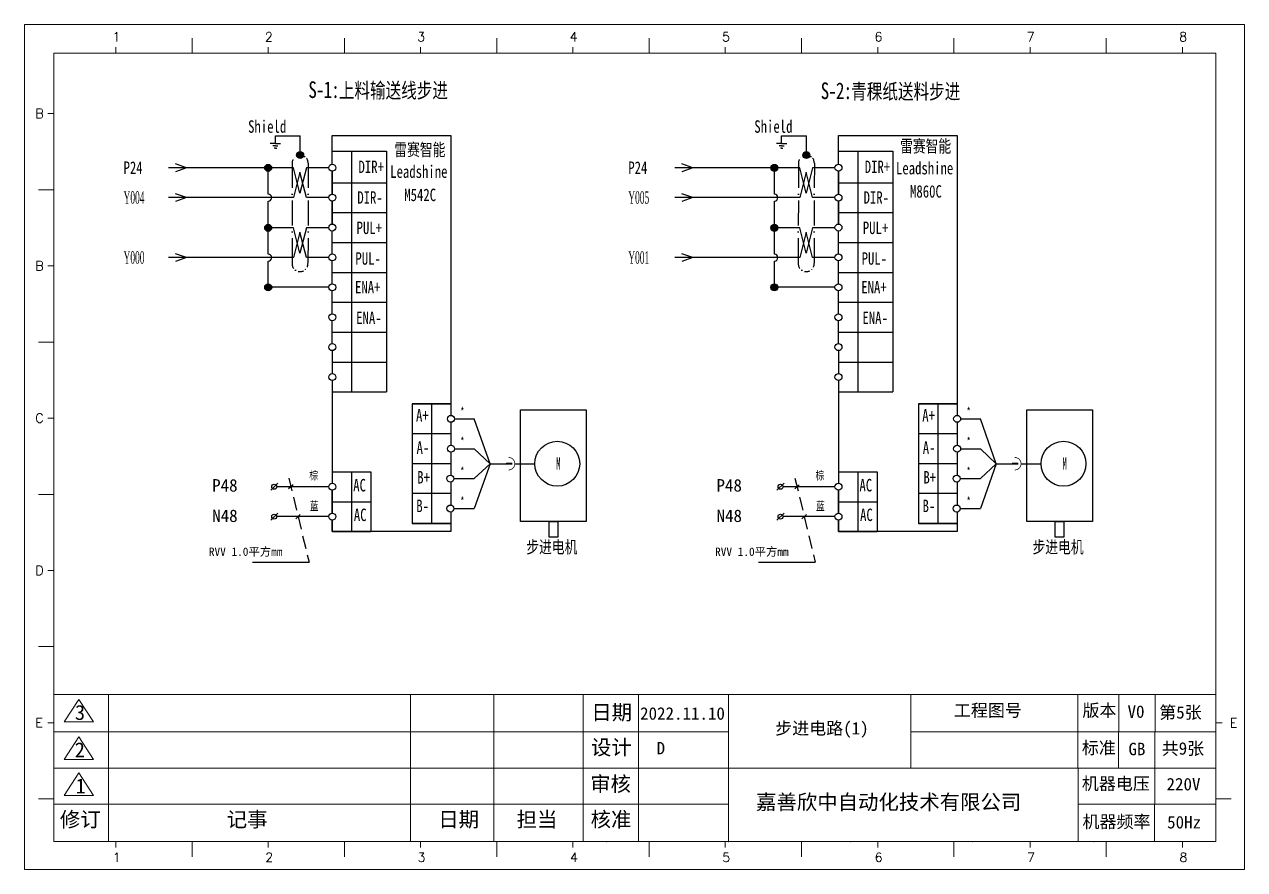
# Model space of a CAD drawing. Header units: millimetres. Extents: x 40430 to 48442, y -3636 to 4180.
# Drawn here: x 42019 to 42606, y -340 to 67 of the extents above; entities that cross this region are included whole.
import ezdxf
from ezdxf.enums import TextEntityAlignment as Align

# ---------------------------------------------------------------- set-up
doc = ezdxf.new("R2010")
doc.units = ezdxf.units.MM
for name, pattern in [('ACAD_ISO10W100', [18, 12, -3, 0, -3]), ('DASHDOTX2', [50.8, 25.4, -12.7, 0, -12.7]), ('HIDDEN', [9.525, 6.35, -3.175])]:
    doc.linetypes.add(name, pattern=pattern)
for name, color, linetype in [('ABDE_DENG', 4, 'Continuous'), ('ABDE_LIN', 1, 'Continuous'), ('WORD', 102, 'Continuous'), ('地线', 7, 'Continuous'), ('文本', 6, 'Continuous')]:
    doc.layers.add(name, color=color, linetype=linetype)
doc.styles.add('3.0Rockwell', font='ROCK.TTF', dxfattribs={"width": 0.75, "height": 3})
doc.styles.add('5.0宋体', font='', dxfattribs={"width": 0.75, "height": 5})
doc.styles.add('5.0罗马', font='times.ttf', dxfattribs={"width": 0.5, "height": 5})
doc.styles.add('SIMPLEX', font='SIMPLEX')
doc.styles.get("Standard").update_dxf_attribs({"font": ''})
doc.styles.add('SYS', font='romans.shx', dxfattribs={"width": 0.7})
doc.styles.get('5.0宋体').set_extended_font_data('SimSun')
doc.styles.get('Standard').set_extended_font_data('SimSun')

# ---------------------------------------------------------------- blocks, each defined once
blk = doc.blocks.new('S_110')
at = {"color": 3, "linetype": 'Continuous', "const_width": 0.3}
blk.add_lwpolyline([(-2.5, -2.5, -1), (2.5, -2.5, -1)], format="xyb", dxfattribs=at)
at = {"color": 3, "linetype": 'Continuous'}
blk.add_lwpolyline([(0, 0), (0, 2.73)], dxfattribs=at)
for points, const_width in [([(0, -3.56), (0, -1.06)], 0.9), ([(0, -5.23), (0, -2.5)], 0.3)]:
    blk.add_lwpolyline(points, dxfattribs=dict(at, const_width=const_width))
at = {"style": 'SYS', "width": 0.7, "flags": 1}
for tag in ['XYVALUE', 'VALUE']:
    blk.add_attdef(tag, text='', height=0.02, dxfattribs=at).set_placement((0.11, 5.73), align=Align.MIDDLE)
blk = doc.blocks.new('插头和插座')
at = {"layer": 'ABDE_DENG', "linetype": 'Continuous', "rotation": 90}
blk.add_blockref('S_110', (-5.233, 0), dxfattribs=at)

msp = doc.modelspace()

# ---------------------------------------------------------------- hatches: boundary and pattern name
h = msp.add_hatch(color=256)
edge = h.paths.add_edge_path()
edge.add_arc((42151.23, 4.46), 1.68, 0, 360)
h = msp.add_hatch(color=256)
edge = h.paths.add_edge_path()
edge.add_arc((42394.89, 4.46), 1.68, 0, 360)
h = msp.add_hatch(color=256)
edge = h.paths.add_edge_path()
edge.add_arc((42135.85, -1.67), 1.68, 0, 360)
h = msp.add_hatch(color=256)
edge = h.paths.add_edge_path()
edge.add_arc((42379.51, -1.67), 1.68, 0, 360)
h = msp.add_hatch(color=256)
edge = h.paths.add_edge_path()
edge.add_arc((42135.85, -30.58), 1.68, 0, 360)
h = msp.add_hatch(color=256)
edge = h.paths.add_edge_path()
edge.add_arc((42379.51, -30.58), 1.68, 0, 360)
h = msp.add_hatch(color=256)
edge = h.paths.add_edge_path()
edge.add_arc((42135.85, -59.22), 1.68, 0, 360)
h = msp.add_hatch(color=256)
edge = h.paths.add_edge_path()
edge.add_arc((42379.51, -59.22), 1.68, 0, 360)

# ---------------------------------------------------------------- linework, layer by layer
at = {"color": 0, "lineweight": 9}
for p, q in [((42099.19, 53.49), (42099.19, 60.83)), ((42172.53, 53.49), (42172.53, 60.83)), ((42245.87, 53.49), (42245.87, 60.83)), ((42319.21, 53.49), (42319.21, 60.83)), ((42392.54, 53.49), (42392.54, 60.83)), ((42465.88, 53.49), (42465.88, 60.83)), ((42539.22, 53.49), (42539.22, 60.83)), ((42592.02, 53.49), (42032.66, 53.49)), ((42032.66, 53.49), (42032.66, -326.12)), ((42062.52, 53.49), (42062.52, 56.43)), ((42135.86, 53.49), (42135.86, 56.43)), ((42209.2, 53.49), (42209.2, 56.43)), ((42282.54, 53.49), (42282.54, 56.43)), ((42355.88, 53.49), (42355.88, 56.43)), ((42429.21, 53.49), (42429.21, 56.43)), ((42502.55, 53.49), (42502.55, 56.43)), ((42575.89, 53.49), (42575.89, 56.43)), ((42592.02, -326.12), (42592.02, 53.49)), ((42032.66, 24.42), (42029.73, 24.42)), ((42032.66, -12.25), (42025.33, -12.25)), ((42032.66, -48.92), (42029.73, -48.92)), ((42032.66, -85.59), (42025.33, -85.59)), ((42032.66, -122.26), (42029.73, -122.26)), ((42032.66, -158.93), (42025.33, -158.93)), ((42032.66, -195.59), (42029.73, -195.59)), ((42032.66, -232.26), (42025.33, -232.26)), ((42592.02, -237.32), (42592.02, -255.28)), ((42044.71, -257.69), (42037.61, -268.53)), ((42044.71, -257.69), (42051.82, -268.53)), ((42058.92, -255.31), (42058.92, -326.12)), ((42204.32, -255.31), (42204.32, -326.12)), ((42244.48, -255.31), (42244.48, -326.12)), ((42287.49, -255.31), (42592.02, -255.32)), ((42287.49, -255.31), (42287.49, -326.11)), ((42314.12, -255.32), (42314.12, -326.12)), ((42357.42, -255.32), (42357.42, -326.12)), ((42445.13, -255.24), (42445.13, -290.78)), ((42525.54, -255.24), (42525.76, -326.09)), ((42545.21, -255.36), (42545.17, -290.74)), ((42562.78, -255.24), (42562.5, -326.11)), ((42032.66, -268.93), (42029.73, -268.93)), ((42051.82, -268.53), (42037.61, -268.53)), ((42592.02, -268.93), (42594.96, -268.93)), ((42313.76, -273.31), (42032.66, -273.32)), ((42044.71, -275.7), (42037.61, -286.54)), ((42044.71, -275.7), (42051.82, -286.54)), ((42287.49, -273.31), (42357.42, -273.32)), ((42525.59, -273.32), (42445.13, -273.32)), ((42525.54, -273.32), (42592.02, -273.32)), ((42051.82, -286.54), (42037.61, -286.54)), ((42313.76, -290.71), (42032.66, -290.71)), ((42044.71, -293.1), (42037.61, -303.94)), ((42044.71, -293.1), (42051.82, -303.94)), ((42287.49, -290.71), (42357.42, -290.72)), ((42357.42, -290.72), (42592.02, -290.72)), ((42051.82, -303.94), (42037.61, -303.94)), ((42032.66, -305.6), (42025.33, -305.6)), ((42287.49, -308.11), (42032.66, -308.11)), ((42287.49, -308.11), (42357.4, -308.12)), ((42525.82, -308.12), (42592.02, -308.12)), ((42592.02, -305.6), (42599.36, -305.6)), ((42032.66, -326.12), (42592.02, -326.12)), ((42062.52, -326.12), (42062.52, -329.06)), ((42099.19, -326.12), (42099.19, -333.46)), ((42135.86, -326.12), (42135.86, -329.06)), ((42172.53, -326.12), (42172.53, -333.46)), ((42209.2, -326.12), (42209.2, -329.06)), ((42245.87, -326.12), (42245.87, -333.46)), ((42282.54, -326.12), (42282.54, -329.06)), ((42319.21, -326.12), (42319.21, -333.46)), ((42355.88, -326.12), (42355.88, -329.06)), ((42392.54, -326.12), (42392.54, -333.46)), ((42429.21, -326.12), (42429.21, -329.06)), ((42465.88, -326.12), (42465.88, -333.46)), ((42502.55, -326.12), (42502.55, -329.06)), ((42539.22, -326.12), (42539.22, -333.46)), ((42575.89, -326.12), (42575.89, -329.06))]:
    msp.add_line(p, q, dxfattribs=at)
at = {"linetype": 'DASHDOTX2', "ltscale": 0.2}
for p, q in [((42139.33, 10.03), (42139.33, 13.66)), ((42382.99, 10.03), (42382.99, 13.66))]:
    msp.add_line(p, q, dxfattribs=at)
for p, q in [((42139.33, 13.66), (42151.23, 13.66)), ((42151.23, 4.46), (42151.23, 13.66)), ((42382.99, 13.66), (42394.89, 13.66)), ((42394.89, 4.46), (42394.89, 13.66)), ((42096.56, -1.67), (42091.22, 0.19)), ((42340.22, -1.67), (42334.87, 0.19)), ((42148.1, -1.67), (42087.85, -1.67)), ((42096.56, -1.67), (42091.22, -3.53)), ((42135.85, -14.34), (42135.85, -1.67)), ((42165.01, -1.62), (42154.23, -1.62)), ((42166.69, -3.3), (42166.69, -14.34)), ((42391.76, -1.67), (42331.51, -1.67)), ((42340.22, -1.67), (42334.87, -3.53)), ((42379.51, -14.34), (42379.51, -1.67)), ((42408.66, -1.62), (42397.89, -1.62)), ((42410.34, -3.3), (42410.34, -14.34)), ((42126.84, -16.02), (42087.85, -16.02)), ((42096.56, -16.02), (42091.22, -14.16)), ((42096.56, -16.02), (42091.22, -17.88)), ((42148.06, -16.02), (42126.84, -16.02)), ((42165.01, -16.02), (42154.23, -16.02)), ((42370.49, -16.02), (42331.51, -16.02)), ((42340.22, -16.02), (42334.87, -14.16)), ((42340.22, -16.02), (42334.87, -17.88)), ((42391.72, -16.02), (42370.49, -16.02)), ((42408.66, -16.02), (42397.89, -16.02)), ((42135.85, -43.24), (42135.85, -17.7)), ((42166.69, -17.7), (42166.69, -28.74)), ((42379.51, -43.24), (42379.51, -17.7)), ((42410.34, -17.7), (42410.34, -28.74)), ((42148.1, -30.58), (42135.85, -30.58)), ((42165, -30.52), (42154.23, -30.52)), ((42391.75, -30.58), (42379.51, -30.58)), ((42408.66, -30.52), (42397.88, -30.52)), ((42126.83, -44.92), (42087.85, -44.92)), ((42096.56, -44.92), (42091.21, -43.06)), ((42096.56, -44.92), (42091.21, -46.78)), ((42148.06, -44.92), (42126.83, -44.92)), ((42135.85, -59.22), (42135.85, -46.6)), ((42165, -44.92), (42154.23, -44.92)), ((42370.49, -44.92), (42331.5, -44.92)), ((42340.22, -44.92), (42334.87, -43.06)), ((42340.22, -44.92), (42334.87, -46.78)), ((42391.71, -44.92), (42370.49, -44.92)), ((42379.51, -59.22), (42379.51, -46.6)), ((42408.66, -44.92), (42397.88, -44.92)), ((42223.8, -109.83), (42223.8, -120.87)), ((42467.46, -109.83), (42467.46, -120.87)), ((42225.48, -122.55), (42235.07, -122.55)), ((42242.65, -144.16), (42235.07, -122.55)), ((42469.14, -122.55), (42478.73, -122.55)), ((42486.31, -144.16), (42478.73, -122.55)), ((42223.8, -124.23), (42223.8, -135.27)), ((42467.46, -124.23), (42467.46, -135.27)), ((42225.48, -136.95), (42235.07, -136.95)), ((42235.07, -136.95), (42242.65, -144.16)), ((42469.14, -136.95), (42478.73, -136.95)), ((42478.73, -136.95), (42486.31, -144.16)), ((42242.65, -144.16), (42235.07, -151.35)), ((42242.65, -144.16), (42235.07, -165.75)), ((42242.65, -144.16), (42252.55, -144.16)), ((42257.84, -144.16), (42264.18, -144.16)), ((42486.31, -144.16), (42478.73, -151.35)), ((42486.31, -144.16), (42478.73, -165.75)), ((42486.31, -144.16), (42496.2, -144.16)), ((42501.49, -144.16), (42507.84, -144.16)), ((42225.48, -151.35), (42235.07, -151.35)), ((42469.14, -151.35), (42478.73, -151.35)), ((42225.48, -165.75), (42235.07, -165.75)), ((42469.14, -165.75), (42478.73, -165.75)), ((42128.25, -191.65), (42155.52, -191.65))]:
    msp.add_line(p, q)
at = {"color": 7, "ltscale": 0.1}
for p, q in [((42166.69, 6.41), (42175.98, 6.41)), ((42175.98, 6.41), (42192.82, 6.41)), ((42192.82, 6.41), (42192.82, -109.62)), ((42410.34, 6.41), (42419.63, 6.41)), ((42419.63, 6.41), (42436.47, 6.41)), ((42436.47, 6.41), (42436.47, -109.62)), ((42166.69, -8.82), (42192.82, -8.82)), ((42410.34, -8.82), (42436.47, -8.82)), ((42166.69, -23.22), (42192.82, -23.22)), ((42410.34, -23.22), (42436.47, -23.22)), ((42166.69, -37.62), (42192.82, -37.62)), ((42410.34, -37.62), (42436.47, -37.62)), ((42166.69, -52.02), (42192.82, -52.02)), ((42410.34, -52.02), (42436.47, -52.02)), ((42166.69, -66.42), (42192.82, -66.42)), ((42410.34, -66.42), (42436.47, -66.42)), ((42166.69, -80.82), (42192.82, -80.82)), ((42410.34, -80.82), (42436.47, -80.82)), ((42166.69, -89.7), (42166.69, -100.74)), ((42410.34, -89.7), (42410.34, -100.74)), ((42166.69, -95.22), (42192.82, -95.22)), ((42410.34, -95.22), (42436.47, -95.22)), ((42166.69, -104.1), (42166.69, -153.57)), ((42410.34, -104.1), (42410.34, -153.57)), ((42166.69, -109.62), (42192.82, -109.62)), ((42410.34, -109.62), (42436.47, -109.62)), ((42223.8, -115.35), (42205.22, -115.35)), ((42205.22, -115.35), (42205.22, -129.75)), ((42205.22, -115.35), (42214.51, -115.35)), ((42214.51, -115.35), (42214.51, -129.75)), ((42214.51, -115.35), (42223.8, -115.35)), ((42467.46, -115.35), (42448.87, -115.35)), ((42448.87, -115.35), (42448.87, -129.75)), ((42448.87, -115.35), (42458.17, -115.35)), ((42458.17, -115.35), (42458.17, -129.75)), ((42458.17, -115.35), (42467.46, -115.35)), ((42223.8, -129.75), (42205.22, -129.75)), ((42205.22, -129.75), (42205.22, -144.16)), ((42214.51, -129.75), (42214.51, -144.16)), ((42467.46, -129.75), (42448.87, -129.75)), ((42448.87, -129.75), (42448.87, -144.16)), ((42458.17, -129.75), (42458.17, -144.16)), ((42223.8, -144.16), (42205.22, -144.16)), ((42205.22, -144.16), (42205.22, -158.55)), ((42214.51, -144.16), (42214.51, -158.55)), ((42467.46, -144.16), (42448.87, -144.16)), ((42448.87, -144.16), (42448.87, -158.55)), ((42458.17, -144.16), (42458.17, -158.55)), ((42166.69, -148.05), (42185.27, -148.05)), ((42175.98, -148.05), (42175.98, -176.85)), ((42185.27, -148.05), (42185.27, -176.85)), ((42410.34, -148.05), (42428.92, -148.05)), ((42419.63, -148.05), (42419.63, -176.85)), ((42428.92, -148.05), (42428.92, -176.85)), ((42137.07, -156.97), (42140.5, -153.54)), ((42165.01, -155.25), (42139.98, -155.25)), ((42166.69, -156.93), (42166.69, -168.09)), ((42223.8, -158.55), (42205.22, -158.55)), ((42205.22, -158.55), (42205.22, -172.95)), ((42214.51, -158.55), (42214.51, -172.95)), ((42380.73, -156.97), (42384.15, -153.54)), ((42408.66, -155.25), (42383.64, -155.25)), ((42410.34, -156.93), (42410.34, -168.09)), ((42467.46, -158.55), (42448.87, -158.55)), ((42448.87, -158.55), (42448.87, -172.95)), ((42458.17, -158.55), (42458.17, -172.95)), ((42166.69, -162.45), (42185.27, -162.45)), ((42410.34, -162.45), (42428.92, -162.45)), ((42137.07, -171.37), (42140.5, -167.94)), ((42165.01, -169.65), (42139.98, -169.65)), ((42380.73, -171.37), (42384.15, -167.94)), ((42408.66, -169.65), (42383.64, -169.65)), ((42166.69, -171.33), (42166.69, -176.85)), ((42223.8, -172.95), (42205.22, -172.95)), ((42205.22, -172.95), (42214.51, -172.95)), ((42214.51, -172.95), (42223.8, -172.95)), ((42410.34, -171.33), (42410.34, -176.85)), ((42467.46, -172.95), (42448.87, -172.95)), ((42448.87, -172.95), (42458.17, -172.95)), ((42458.17, -172.95), (42467.46, -172.95)), ((42166.69, -176.85), (42185.27, -176.85)), ((42410.34, -176.85), (42428.92, -176.85))]:
    msp.add_line(p, q, dxfattribs=at)
at = {"linetype": 'ACAD_ISO10W100'}
for p, q in [((42147.39, 0.62), (42147.33, -47.82)), ((42155.07, 0.62), (42155.01, -47.82)), ((42391.05, 0.62), (42390.98, -47.82)), ((42398.73, 0.62), (42398.66, -47.82))]:
    msp.add_line(p, q, dxfattribs=at)
at = {"lineweight": 25, "ltscale": 0.1}
for p, q in [((42165.01, -59.22), (42135.85, -59.22)), ((42408.66, -59.22), (42379.51, -59.22))]:
    msp.add_line(p, q, dxfattribs=at)
at = {"color": 3, "linetype": 'HIDDEN'}
for p, q in [((42145.74, -151.07), (42155.52, -191.65)), ((42389.4, -151.07), (42399.17, -191.65))]:
    msp.add_line(p, q, dxfattribs=at)
at = {"color": 3}
for p, q in [((42147.82, -154.27), (42145.61, -156.24)), ((42391.47, -154.27), (42389.27, -156.24)), ((42151.29, -168.67), (42149.08, -170.64)), ((42394.94, -168.67), (42392.74, -170.64)), ((42371.91, -191.65), (42399.17, -191.65))]:
    msp.add_line(p, q, dxfattribs=at)
at = {"color": 0, "lineweight": 9}
for points in [[(42018.52, -339.64), (42605.81, -339.64), (42605.81, 67.41), (42018.52, 67.41)], [(42287.49, -255.31), (42032.66, -255.31), (42032.66, -326.12), (42287.49, -326.12)]]:
    msp.add_lwpolyline(points, close=True, dxfattribs=at)
for points in [[(42166.69, 0.06), (42166.69, 13.97), (42223.8, 13.97), (42223.8, -6.18)], [(42410.34, 0.06), (42410.34, 13.97), (42467.46, 13.97), (42467.46, -6.18)], [(42166.69, 0.06), (42166.69, 6.41), (42175.98, 6.41), (42175.98, -109.62)], [(42410.34, 0.06), (42410.34, 6.41), (42419.63, 6.41), (42419.63, -109.62)], [(42154.23, -16.02), (42151.15, -3.68), (42148.06, -16.02)], [(42154.23, -1.62), (42151.16, -13.91), (42148.1, -1.67)], [(42166.69, -14.34), (42166.69, -3.3)], [(42397.89, -16.02), (42394.8, -3.68), (42391.72, -16.02)], [(42397.89, -1.62), (42394.82, -13.91), (42391.76, -1.67)], [(42410.34, -14.34), (42410.34, -3.3)], [(42223.8, -6.18), (42223.8, -120.87)], [(42467.46, -6.18), (42467.46, -120.87)], [(42166.69, -28.74), (42166.69, -17.7)], [(42410.34, -28.74), (42410.34, -17.7)], [(42154.23, -44.92), (42151.14, -32.58), (42148.06, -44.92)], [(42154.23, -30.52), (42151.16, -42.81), (42148.1, -30.58)], [(42166.69, -43.14), (42166.69, -32.1)], [(42397.88, -44.92), (42394.8, -32.58), (42391.71, -44.92)], [(42397.88, -30.52), (42394.81, -42.81), (42391.75, -30.58)], [(42410.34, -43.14), (42410.34, -32.1)], [(42166.69, -57.54), (42166.69, -46.5)], [(42410.34, -57.54), (42410.34, -46.5)], [(42166.69, -71.94), (42166.69, -60.9)], [(42410.34, -71.94), (42410.34, -60.9)], [(42166.69, -86.34), (42166.69, -75.3)], [(42410.34, -86.34), (42410.34, -75.3)], [(42223.8, -109.83), (42223.8, -120.87)], [(42467.46, -109.83), (42467.46, -120.87)], [(42223.8, -124.23), (42223.8, -135.27)], [(42223.8, -124.23), (42223.8, -135.27)], [(42467.46, -124.23), (42467.46, -135.27)], [(42467.46, -124.23), (42467.46, -135.27)], [(42223.8, -138.63), (42223.8, -149.69)], [(42223.8, -138.63), (42223.8, -149.69)], [(42467.46, -138.63), (42467.46, -149.69)], [(42467.46, -138.63), (42467.46, -149.69)], [(42166.69, -167.97), (42166.69, -156.93)], [(42223.8, -153.02), (42223.8, -164.09)], [(42223.8, -153.02), (42223.8, -161.76)], [(42410.34, -167.97), (42410.34, -156.93)], [(42467.46, -153.02), (42467.46, -164.09)], [(42467.46, -153.02), (42467.46, -161.76)], [(42166.69, -168.09), (42166.69, -163.81)], [(42223.8, -163.87), (42223.8, -164.09)], [(42410.34, -168.09), (42410.34, -163.81)], [(42467.46, -163.87), (42467.46, -164.09)], [(42223.8, -167.42), (42223.8, -176.85), (42166.69, -176.85), (42166.69, -171.33)], [(42467.46, -167.42), (42467.46, -176.85), (42410.34, -176.85), (42410.34, -171.33)]]:
    msp.add_lwpolyline(points)
at = {"ltscale": 0.05}
for points in [[(42166.69, -3.3), (42166.69, -14.34)], [(42410.34, -3.3), (42410.34, -14.34)], [(42166.69, -17.7), (42166.69, -28.74)], [(42410.34, -17.7), (42410.34, -28.74)], [(42223.8, -109.83), (42223.8, -120.87)], [(42467.46, -109.83), (42467.46, -120.87)], [(42223.8, -124.23), (42223.8, -135.27)], [(42467.46, -124.23), (42467.46, -135.27)]]:
    msp.add_lwpolyline(points, dxfattribs=at)
for points in [[(42257.35, -118.28), (42288.9, -118.28), (42288.9, -171.92), (42257.35, -171.92)], [(42501, -118.28), (42532.55, -118.28), (42532.55, -171.92), (42501, -171.92)]]:
    msp.add_lwpolyline(points, close=True)
at = {"lineweight": 25, "ltscale": 0.1}
for points in [[(42271.03, -171.92), (42275.21, -171.92), (42275.21, -179.53), (42271.03, -179.53)], [(42514.69, -171.92), (42518.86, -171.92), (42518.86, -179.53), (42514.69, -179.53)]]:
    msp.add_lwpolyline(points, close=True, dxfattribs=at)
at = {"ltscale": 0.05}
for centre in [(42151.23, 4.46), (42394.89, 4.46), (42135.85, -1.67), (42166.69, -1.62), (42379.51, -1.67), (42410.34, -1.62), (42166.69, -16.02), (42410.34, -16.02), (42135.85, -30.58), (42166.69, -30.42), (42379.51, -30.58), (42410.34, -30.42), (42166.69, -44.82), (42410.34, -44.82), (42135.85, -59.22), (42166.69, -59.22), (42379.51, -59.22), (42410.34, -59.22), (42166.69, -73.62), (42410.34, -73.62), (42166.69, -88.02), (42410.34, -88.02), (42166.69, -102.42), (42410.34, -102.42), (42223.8, -122.55), (42467.46, -122.55), (42223.8, -136.95), (42467.46, -136.95), (42223.56, -151.35), (42467.22, -151.35), (42166.69, -155.25), (42410.34, -155.25), (42223.56, -165.75), (42467.22, -165.75), (42166.69, -169.65), (42410.34, -169.65)]:
    msp.add_circle(centre, 1.68, dxfattribs=at)
for centre, radius in [((42274.98, -144.16), 10.8), ((42518.64, -144.16), 10.8), ((42138.78, -155.25), 1.2), ((42382.44, -155.25), 1.2), ((42138.78, -169.65), 1.2), ((42382.44, -169.65), 1.2)]:
    msp.add_circle(centre, radius)
at = {"linetype": 'DASHDOTX2', "ltscale": 0.1}
for centre, start, end in [((42151.23, 0.62), 0, 180), ((42394.89, 0.62), 0, 180), ((42151.17, -47.82), 180, 0), ((42394.82, -47.82), 180, 0)]:
    msp.add_arc(centre, 3.84, start, end, dxfattribs=at)
at = {"ltscale": 0.05}
for centre in [(42135.85, -16.02), (42379.51, -16.02), (42135.85, -44.92), (42379.51, -44.92)]:
    msp.add_arc(centre, 1.68, 270.00013, 90.00013, dxfattribs=at)
at = {"color": 0, "lineweight": 9}
for p in [(42298.77, -326.12), (42357.42, -326.12), (42416.07, -326.12), (42474.72, -326.12), (42533.37, -326.12)]:
    msp.add_point(p, dxfattribs=at)
at = {"layer": '地线', "linetype": 'DASHDOTX2'}
for p, q in [((42139.33, 10.03), (42136.85, 10.03)), ((42139.33, 8.93), (42138.09, 8.93)), ((42139.33, 7.84), (42138.71, 7.84)), ((42139.33, 10.03), (42141.81, 10.03)), ((42139.33, 8.93), (42140.57, 8.93)), ((42139.33, 7.84), (42139.95, 7.84)), ((42382.99, 10.03), (42380.51, 10.03)), ((42382.99, 8.93), (42381.75, 8.93)), ((42382.99, 7.84), (42382.37, 7.84)), ((42382.99, 10.03), (42385.47, 10.03)), ((42382.99, 8.93), (42384.23, 8.93)), ((42382.99, 7.84), (42383.61, 7.84))]:
    msp.add_line(p, q, dxfattribs=at)

# ---------------------------------------------------------------- block references
at = {"layer": 'ABDE_LIN', "linetype": 'Continuous', "xscale": 1.200000000004366, "yscale": 1.199999999999818, "zscale": 1.2, "rotation": 180}
for p in [(42248.28, -144.16), (42491.93, -144.16)]:
    msp.add_blockref('插头和插座', p, dxfattribs=at)

# ---------------------------------------------------------------- texts
at = {"color": 0, "lineweight": 9, "style": 'SIMPLEX'}
for s, height, p in [('1', 4.4, (42060.97, 59.24)), ('2', 4.4, (42134.31, 59.24)), ('3', 4.4, (42207.64, 59.24)), ('4', 4.4, (42280.98, 59.24)), ('5', 4.4, (42354.32, 59.24)), ('6', 4.4, (42427.66, 59.24)), ('7', 4.4, (42500.99, 59.24)), ('8', 4.4, (42574.33, 59.24)), ('B', 4.46, (42023.77, 22.26)), ('B', 4.46, (42023.77, -51.08)), ('C', 4.46, (42023.77, -124.42)), ('D', 4.46, (42023.77, -197.76)), ('E', 4.46, (42023.77, -271.1)), ('E', 4.46, (42598.72, -271.24)), ('1', 4.4, (42061.1, -335.89)), ('2', 4.4, (42134.44, -335.89)), ('3', 4.4, (42207.77, -335.89)), ('4', 4.4, (42281.11, -335.89)), ('5', 4.4, (42354.45, -335.89)), ('6', 4.4, (42427.79, -335.89)), ('7', 4.4, (42501.13, -335.89)), ('8', 4.4, (42574.46, -335.89))]:
    msp.add_text(s, height=height, dxfattribs=at).set_placement(p)
at = {"color": 4, "lineweight": 30, "char_height": 8, "attachment_point": 7, "style": '5.0宋体'}
for s, insert, width in [('\\pt6.667;{\\T0.9;\\C256;S-1:\\H0.9167x;\\T1;上料输送线步进}', (42155.18, 31.14), 96.406), ('\\pt6.667;{\\T0.9;\\C256;S-2:\\H0.9167x;\\T1;青稞纸送料步进}', (42401.78, 30.62), 119.9882)]:
    msp.add_mtext(s, dxfattribs=dict(at, insert=insert, width=width))
at = {"char_height": 6, "attachment_point": 1}
for s, insert, width, style in [('{\\fSimSun|b0|i0|c0|p2;\\C6;M}', (42274.49, -141.05), 248.1409, '5.0罗马'), ('{\\fSimSun|b0|i0|c0|p2;\\C6;M}', (42518.14, -141.05), 248.1409, '5.0罗马'), ('{\\C6;步进电机}', (42260.1, -181.28), 52.7149, '5.0宋体'), ('{\\C6;步进电机}', (42503.76, -181.28), 52.7149, '5.0宋体')]:
    msp.add_mtext(s, dxfattribs=dict(at, insert=insert, width=width, style=style))
at = {"color": 1, "ltscale": 0.1, "char_height": 4, "width": 55.1263, "attachment_point": 1}
for insert in [(42107.3, -184.54), (42350.96, -184.54)]:
    msp.add_mtext('{\\fSimSun|b0|i0|c134|p2;RVV 1.0平方mm}', dxfattribs=dict(at, insert=insert))
at = {"color": 0, "lineweight": 9, "attachment_point": 1}
for s, insert, char_height, width in [('3', (42042.83, -260.36), 7.2, 80.4), ('日期', (42291.35, -260.3), 7.2, 80.4), ('{\\fSimSun|b0|i0|c134|p2;工程图号}', (42465.87, -259.93), 6, 93.9465), ('{\\fSimSun|b0|i0|c134|p2;版本}', (42527.77, -259.93), 6, 93.9465), ('{\\fSimSun|b0|i0|c134|p2;V0}', (42549.48, -260.55), 6, 93.9465), ('{\\fSimSun|b0|i0|c134|p2;第5张}', (42564.7, -260.92), 6, 93.9465), ('2', (42042.74, -278.37), 7.2, 80.4), ('{\\fFangSong_GB2312|b0|i0|c134|p0;设计}', (42291.22, -277.17), 7.2, 80.4), ('{\\f宋体|b0|i0|c134|p2;标准}', (42527.48, -277.99), 6, 93.9465), ('{\\f宋体|b0|i0|c134|p2;GB}', (42549.92, -278.55), 6, 93.9465), ('{\\fSimSun|b0|i0|c134|p2;共9张}', (42565.92, -278.29), 6, 93.9465), ('1', (42043.17, -295.77), 7.2, 80.4), ('{\\fFangSong_GB2312|b0|i0|c134|p0;审核}', (42290.82, -294.78), 7.2, 80.4), ('{\\f宋体|b0|i0|c134|p2;机器电压}', (42527.48, -295.19), 6, 93.9465), ('{\\fSimSun|b0|i0|c134|p2; 220V}', (42564.16, -295.48), 6, 93.9465), ('修订', (42035.6, -311.86), 7.2, 80.4), ('记事', (42115.9, -311.86), 7.2, 80.4), ('日期', (42217.73, -311.86), 7.2, 80.4), ('担当', (42255.44, -311.86), 7.2, 80.4), ('{\\fFangSong_GB2312|b0|i0|c134|p0;核准}', (42291.04, -311.86), 7.2, 80.4), ('{\\f宋体|b0|i0|c134|p2;机器频率}', (42527.77, -313.53), 6, 93.9465), ('{\\f宋体|b0|i0|c134|p2; 50Hz}', (42564.44, -313.81), 6, 93.9465)]:
    msp.add_mtext(s, dxfattribs=dict(at, insert=insert, char_height=char_height, width=width))
at = {"lineweight": 9, "attachment_point": 1}
for s, insert, char_height, width in [('2022.11.10', (42314.86, -261.45), 6, 93.9465), ('{\\fSimSun|b0|i0|c134|p2;D}', (42322.81, -278.15), 6, 93.9465), ('{\\fSimSun|b1|i0|c134|p34;嘉善欣中自动化技术有限公司}', (42370.66, -303.51), 7.2, 179.0781)]:
    msp.add_mtext(s, dxfattribs=dict(at, insert=insert, char_height=char_height, width=width))
at = {"color": 0, "lineweight": 9, "insert": (42352.12, -268.56), "char_height": 6, "attachment_point": 1}
msp.add_mtext_dynamic_manual_height_columns('\\pi11.43;    步进电路(1)', width=75.0122, gutter_width=12.5, heights=[0], dxfattribs=at)
at = {"layer": 'WORD', "char_height": 4, "attachment_point": 1, "style": '3.0Rockwell'}
for s, insert, width in [('{\\fSimSun|b0|i0|c134|p2;*}', (42228.3, -117.07), 7.8199), ('{\\fSimSun|b0|i0|c134|p2;*}', (42471.95, -117.07), 7.8199), ('{\\fSimSun|b0|i0|c134|p2;*}', (42228.3, -131.47), 5.7276), ('{\\fSimSun|b0|i0|c134|p2;*}', (42471.95, -131.47), 5.7276), ('{\\fSimSun|b0|i0|c134|p2;*}', (42228.3, -145.87), 6.5252), ('{\\fSimSun|b0|i0|c134|p2;*}', (42471.95, -145.87), 6.5252), ('{\\fSimSun|b0|i0|c134|p2;棕}', (42155.65, -147.82), 165.4273), ('{\\fSimSun|b0|i0|c134|p2;棕}', (42399.31, -147.82), 165.4273), ('{\\fSimSun|b0|i0|c134|p2;蓝}', (42155.87, -162.57), 165.4273), ('{\\fSimSun|b0|i0|c134|p2;*}', (42228.3, -160.27), 7.4242), ('{\\fSimSun|b0|i0|c134|p2;蓝}', (42399.53, -162.57), 165.4273), ('{\\fSimSun|b0|i0|c134|p2;*}', (42471.95, -160.27), 7.4242)]:
    msp.add_mtext(s, dxfattribs=dict(at, insert=insert, width=width))
at = {"layer": '文本', "color": 0, "char_height": 6, "attachment_point": 1}
for s, insert, width, style in [('Shield', (42126.18, 21.21), 50.7667, '5.0宋体'), ('Shield', (42369.83, 21.21), 50.7667, '5.0宋体'), ('雷赛智能', (42440.02, 11.76), 50.7667, '5.0宋体'), ('雷赛智能', (42196.58, 10.08), 50.7667, '5.0宋体'), ('P24', (42066.24, 1.41), 50.7667, '5.0宋体'), ('DIR+', (42179.32, 1.82), 50.7667, '5.0宋体'), ('P24', (42309.18, 1.41), 50.7667, '5.0宋体'), ('DIR+', (42422.97, 1.82), 50.7667, '5.0宋体'), ('Leadshine', (42438.02, 1.18), 50.7667, '5.0宋体'), ('Leadshine', (42194.58, -0.49), 50.7667, '5.0宋体'), ('  M542C', (42195.23, -11.69), 50.7667, '5.0宋体'), ('  M860C', (42438.67, -10.02), 50.7667, '5.0宋体'), ('Y004', (42066.24, -12.94), 50.7667, '5.0罗马'), ('DIR-', (42178.76, -12.95), 50.7667, '5.0宋体'), ('Y005', (42309.18, -12.94), 50.7667, '5.0罗马'), ('DIR-', (42422.42, -12.95), 50.7667, '5.0宋体'), ('PUL+', (42178.39, -27.56), 50.7667, '5.0宋体'), ('PUL+', (42422.04, -27.56), 50.7667, '5.0宋体'), ('Y000', (42066.24, -41.84), 50.7667, '5.0罗马'), ('PUL-', (42177.83, -42.32), 50.7667, '5.0宋体'), ('Y001', (42309.17, -41.84), 50.7667, '5.0罗马'), ('PUL-', (42421.48, -42.32), 50.7667, '5.0宋体'), ('ENA+', (42177.65, -56.13), 14.6311, '5.0宋体'), ('ENA+', (42421.3, -56.13), 14.6311, '5.0宋体'), ('ENA-', (42178.21, -70.89), 16.808, '5.0宋体'), ('ENA-', (42421.87, -70.89), 16.808, '5.0宋体'), ('A+', (42207, -117.89), 50.7667, '5.0宋体'), ('A+', (42450.66, -117.89), 50.7667, '5.0宋体'), ('A-', (42207.26, -133.44), 50.7667, '5.0宋体'), ('A-', (42450.92, -133.44), 50.7667, '5.0宋体'), ('{\\W1;\\C256;P48}', (42108.89, -151.58), 50.7667, '5.0宋体'), ('AC', (42176.77, -151.5), 50.7667, '5.0宋体'), ('B+', (42207.57, -147.7), 50.7667, '5.0宋体'), ('{\\W1;\\C256;P48}', (42351.63, -151.58), 50.7667, '5.0宋体'), ('AC', (42420.43, -151.5), 50.7667, '5.0宋体'), ('B+', (42451.22, -147.7), 50.7667, '5.0宋体'), ('B-', (42207.15, -161.47), 50.7667, '5.0宋体'), ('B-', (42450.8, -161.47), 50.7667, '5.0宋体'), ('{\\W1;\\C256;N48}', (42108.91, -166.24), 50.7667, '5.0宋体'), ('AC', (42177.08, -165.77), 50.7667, '5.0宋体'), ('{\\W1;\\C256;N48}', (42351.65, -166.24), 50.7667, '5.0宋体'), ('AC', (42420.73, -165.77), 50.7667, '5.0宋体')]:
    msp.add_mtext(s, dxfattribs=dict(at, insert=insert, width=width, style=style))

doc.saveas('drawing.dxf')
